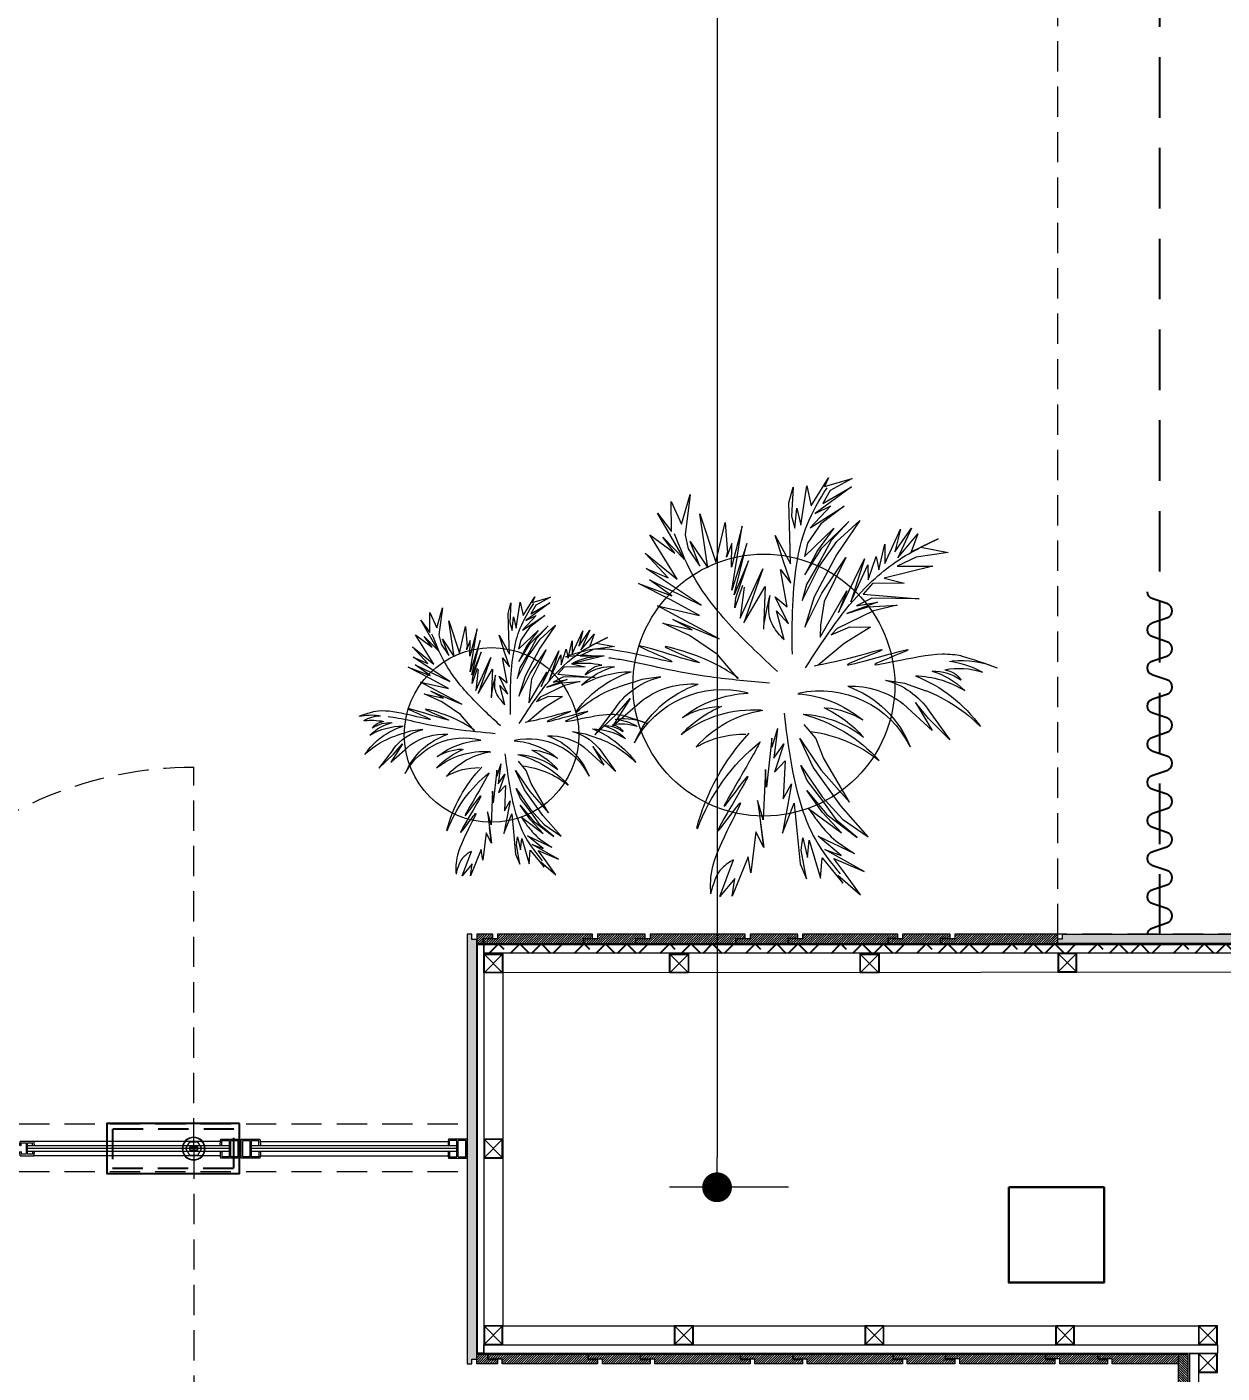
# Model space of a CAD drawing. Header units: centimetres. Extents: x 5488 to 20269, y -31398 to -19684.
# Drawn here: x 13092.1 to 13343, y -24051.3 to -23768.8 of the extents above; entities that cross this region are included whole.
import ezdxf

# ---------------------------------------------------------------- set-up
doc = ezdxf.new("R2010")
doc.units = ezdxf.units.CM
doc.set_wipeout_variables(frame=1)
doc.header["$PDMODE"] = 1
doc.linetypes.add('HIDDEN', pattern=[9.525, 6.35, -3.175])
doc.linetypes.add('HIDDENX2', pattern=[19.05, 12.7, -6.35])
for name, color, linetype in [('0-LNS-VLF-PERDE', 10, 'Continuous'), ('0-LNS-VLF1', 251, 'Continuous'), ('xxx_Auto_Kaplama_Alcipan Tarama', 250, 'Continuous')]:
    doc.layers.add(name, color=color, linetype=linetype)
for name, color, linetype, lineweight in [('CRC_olcu_dıs', 201, 'Continuous', 20), ('xxx_Auto_Dograma_Cam', 153, 'Continuous', 0), ('xxx_Auto_Dograma_Metal', 157, 'Continuous', 0), ('xxx_Auto_Element_Dograma Metal', 211, 'Continuous', 20), ('xxx_Auto_Kaplama_Ahşap', 34, 'Continuous', 0), ('xxx_Auto_Kaplama_Ahşap Tarama', 16, 'Continuous', 5), ('xxx_Auto_Kaplama_Mermer', 43, 'Continuous', 13), ('xxx_Auto_Kaplama_Siva Sap', 253, 'Continuous', 13), ('xxx_Auto_Konstruksiyon_Metal', 141, 'Continuous', 0), ('xxx_Auto_Tasiyici_Betonarme', 1, 'Continuous', 30), ('xxx_Auto_Tefris_Silik', 252, 'Continuous', 13), ('xxx_Auto_Tefris_Tefris', 32, 'Continuous', 15)]:
    doc.layers.add(name, color=color, linetype=linetype, lineweight=lineweight)
doc.layers.add('wipeout', color=7, linetype='Continuous', true_color=0xffffff)
doc.layers.add('xxx_Auto_Kaplama_Mermer Tarama', color=7, linetype='Continuous', lineweight=0, true_color=0xadadad)
doc.layers.add('xxx_Auto_LANDSCAPE', color=7, linetype='Continuous', lineweight=0, true_color=0x496639)
doc.styles.add('AUTOBAN', font='')
doc.styles.get('AUTOBAN').set_extended_font_data('Helvetica Normal Tr')
doc.dimstyles.new('AUTO_DIM_1-50', dxfattribs={"dimtxt": 10, "dimasz": 6.25, "dimexe": 10, "dimexo": 10, "dimgap": 5, "dimtad": 1, "dimdec": 0, "dimzin": 0, "dimdsep": 46, "dimtxsty": 'AUTOBAN', "dimblk": 'DOT', "dimcen": 5, "dimclrd": 256, "dimclre": 256, "dimclrt": 256, "dimadec": 0, "dimazin": 0, "dimtfac": 1, "dimtdec": 0, "dimtix": 1, "dimtofl": 0, "dimtmove": 1, "dimatfit": 3, "dimfxl": 15, "dimfxlon": 1, "dimtolj": 1, "dimtzin": 0, "dimlwd": -1, "dimlwe": -1, "dimarcsym": 0})
pattern_1 = [(45, (7086.1658, -1362.3951), (-0.2499999996, 0.2499999996), [])]

# ---------------------------------------------------------------- blocks, each defined once
blk = doc.blocks.new('dkm_20_20')
at = {"layer": 'xxx_Auto_Tasiyici_Betonarme'}
blk.add_lwpolyline([(-10, 10), (10, 10), (10, -10), (-10, -10)], close=True, dxfattribs=at)
blk = doc.blocks.new('A$Cb3d25d0a')
at = {"layer": 'xxx_Auto_Konstruksiyon_Metal', "lineweight": 20}
h = blk.add_hatch(color=256, dxfattribs=at)
h.dxf.hatch_style = 1
h.paths.add_polyline_path([(2, 2), (2, -2), (-2, -2), (-2, 2)])
h.paths.add_polyline_path([(1.88, 1.88), (-1.88, 1.88), (-1.88, -1.88), (1.88, -1.88)], flags=16)
for points in [[(2, -2), (2, 2), (-2, 2), (-2, -2)], [(1.88, -1.88), (1.88, 1.88), (-1.88, 1.88), (-1.88, -1.88)]]:
    blk.add_lwpolyline(points, close=True, dxfattribs=at)
for points in [[(1.88, -1.88), (-1.88, 1.88)], [(1.88, 1.88), (-1.88, -1.88)]]:
    blk.add_lwpolyline(points, dxfattribs=at)
blk = doc.blocks.new('*U68')
at = {"layer": 'xxx_Auto_Konstruksiyon_Metal', "color": 0}
blk.add_blockref('A$Cb3d25d0a', (0, 0), dxfattribs=at)
blk = doc.blocks.new('*U69')
at = {"layer": 'xxx_Auto_Kaplama_Ahşap', "color": 0, "linetype": 'ByBlock', "lineweight": -2, "transparency": 16777216}
blk.add_blockref('*U68', (0, 0), dxfattribs=at)
blk = doc.blocks.new('*U79')
at = {"layer": 'xxx_Auto_Konstruksiyon_Metal', "color": 0, "xscale": -1, "rotation": 180}
blk.add_blockref('A$Cb3d25d0a', (0, 0), dxfattribs=at)
blk = doc.blocks.new('*U80')
at = {"layer": 'xxx_Auto_Kaplama_Ahşap', "color": 0, "linetype": 'ByBlock', "lineweight": -2, "transparency": 16777216}
blk.add_blockref('*U79', (0, 0), dxfattribs=at)
blk = doc.blocks.new('*U81')
at = {"layer": 'xxx_Auto_Konstruksiyon_Metal', "color": 0, "rotation": 180}
blk.add_blockref('A$Cb3d25d0a', (0, 0), dxfattribs=at)
blk = doc.blocks.new('*U82')
at = {"layer": 'xxx_Auto_Kaplama_Ahşap', "color": 0, "linetype": 'ByBlock', "lineweight": -2, "transparency": 16777216}
blk.add_blockref('*U81', (0, 0), dxfattribs=at)
blk = doc.blocks.new('gizliprofil_e')
at = {"layer": 'xxx_Auto_Element_Dograma Metal'}
for p, q in [((0.05, -2.3), (0.05, 1.1)), ((0.35, -2.3), (0.35, 1.1))]:
    blk.add_line(p, q, dxfattribs=at)
for points in [[(-1.7, -2.6), (2.2, -2.6), (2.2, 1.4), (-1.7, 1.4)], [(-1.5, 0.05), (-1.5, 0.05), (-1.5, 0.05), (-1.5, 1.1)], [(0.05, 1.1), (-1.5, 1.1)], [(0.35, -2.3), (1.9, -2.3), (1.9, 1.1), (0.35, 1.1)], [(-1.5, -1.25), (-1.5, -1.25), (-1.5, -1.25), (-1.5, -2.3)], [(-1.5, -2.3), (0.05, -2.3)]]:
    blk.add_lwpolyline(points, dxfattribs=at)
for centre, radius, start, end in [((3.52, 0.34), 5.32, 168.5228, 183.0808), ((-1.65, 0.24), 0.24, 230.6527, 307.686), ((2.75, -1.6), 4.56, 175.6886, 192.7072), ((-1.65, -1.44), 0.24, 52.3134, 129.3468)]:
    blk.add_arc(centre, radius, start, end, dxfattribs=at)
blk = doc.blocks.new('dograma_metal_orta')
at = {"layer": 'xxx_Auto_Element_Dograma Metal'}
for points in [[(-0.5, 1.5), (2.3, 1.5)], [(-0.3, -1.2), (0.75, -1.2), (0.75, 1.2), (-0.3, 1.2)], [(-0.3, 0.65), (-0.3, 0.65), (-0.3, 0.65), (-0.3, 1.2)], [(2.1, 1.2), (1.05, 1.2), (1.05, -1.2), (2.1, -1.2)], [(2.1, 0.65), (2.1, 0.65), (2.1, 0.65), (2.1, 1.2)], [(2.3, -1.5), (-0.5, -1.5)], [(-0.3, -0.65), (-0.3, -0.65), (-0.3, -0.65), (-0.3, -1.2)], [(2.1, -0.65), (2.1, -0.65), (2.1, -0.65), (2.1, -1.2)]]:
    blk.add_lwpolyline(points, dxfattribs=at)
for centre, radius, start, end in [((4.24, 0.52), 4.84, 168.2942, 178.3809), ((-0.45, 0.84), 0.24, 230.6527, 307.686), ((2.25, 0.84), 0.24, 232.314, 309.3473), ((-2.44, 0.52), 4.84, 1.6191, 11.7058), ((-0.45, -0.84), 0.24, 52.3134, 129.3468), ((4.24, -0.52), 4.84, 181.6185, 191.7052), ((2.25, -0.84), 0.24, 50.6532, 127.6866), ((-2.44, -0.52), 4.84, 348.2945, 358.3815)]:
    blk.add_arc(centre, radius, start, end, dxfattribs=at)
blk = doc.blocks.new('pivot sistemi')
at = {"layer": 'xxx_Auto_Dograma_Metal', "ltscale": 6.7}
for points in [[(6661.8, -33366.1), (6645.3, -33366.1), (6637.1, -33380.4), (6645.3, -33394.6), (6661.8, -33394.6), (6670, -33380.4)], [(6645.6, -33384), (6661.5, -33384), (6661.5, -33376.7), (6645.6, -33376.7)]]:
    blk.add_lwpolyline(points, close=True, dxfattribs=at)
for radius in [24, 23]:
    blk.add_circle((6653.5, -33380.4), radius, dxfattribs=at)
blk = doc.blocks.new('*U83')
at = {"layer": 'xxx_Auto_Konstruksiyon_Metal', "color": 0, "rotation": 180}
blk.add_blockref('A$Cb3d25d0a', (0, 0), dxfattribs=at)
blk = doc.blocks.new('*U84')
at = {"layer": 'xxx_Auto_Kaplama_Ahşap', "color": 0, "linetype": 'ByBlock', "lineweight": -2, "transparency": 16777216}
blk.add_blockref('*U83', (0, 0), dxfattribs=at)
blk = doc.blocks.new('*U85')
at = {"layer": 'xxx_Auto_Konstruksiyon_Metal', "color": 0, "rotation": 180}
blk.add_blockref('A$Cb3d25d0a', (0, 0), dxfattribs=at)
blk = doc.blocks.new('*U86')
at = {"layer": 'xxx_Auto_Kaplama_Ahşap', "color": 0, "linetype": 'ByBlock', "lineweight": -2, "transparency": 16777216}
blk.add_blockref('*U85', (0, 0), dxfattribs=at)
blk = doc.blocks.new('*U87')
at = {"layer": 'xxx_Auto_Konstruksiyon_Metal', "color": 0, "rotation": 180}
blk.add_blockref('A$Cb3d25d0a', (0, 0), dxfattribs=at)
blk = doc.blocks.new('*U88')
at = {"layer": 'xxx_Auto_Kaplama_Ahşap', "color": 0, "linetype": 'ByBlock', "lineweight": -2, "transparency": 16777216}
blk.add_blockref('*U87', (0, 0), dxfattribs=at)
blk = doc.blocks.new('*U89')
at = {"layer": 'xxx_Auto_Konstruksiyon_Metal', "color": 0, "rotation": 180}
blk.add_blockref('A$Cb3d25d0a', (0, 0), dxfattribs=at)
blk = doc.blocks.new('*U90')
at = {"layer": 'xxx_Auto_Kaplama_Ahşap', "color": 0, "linetype": 'ByBlock', "lineweight": -2, "transparency": 16777216}
blk.add_blockref('*U89', (0, 0), dxfattribs=at)
blk = doc.blocks.new('*U91')
at = {"layer": 'xxx_Auto_Konstruksiyon_Metal', "color": 0, "rotation": 180}
blk.add_blockref('A$Cb3d25d0a', (0, 0), dxfattribs=at)
blk = doc.blocks.new('*U92')
at = {"layer": 'xxx_Auto_Kaplama_Ahşap', "color": 0, "linetype": 'ByBlock', "lineweight": -2, "transparency": 16777216}
blk.add_blockref('*U91', (0, 0), dxfattribs=at)
blk = doc.blocks.new('*U54')
at = {"layer": '0-LNS-VLF-PERDE', "ltscale": 4}
blk.add_lwpolyline([(-167.48, 3.42, 0.322823), (-165.98, 4.5), (-164.98, 7.5, -0.720759), (-161.98, 7.5), (-160.98, 4.5, 0.720759), (-157.98, 4.5), (-156.98, 7.5, -0.322823), (-155.48, 8.58, -0.322823), (-153.98, 7.5), (-152.98, 4.5, 0.720759), (-149.98, 4.5), (-148.98, 7.5, -0.720759), (-145.98, 7.5), (-144.98, 4.5, 0.720759), (-141.98, 4.5), (-140.98, 7.5, -0.322823), (-139.48, 8.58, -0.322823), (-137.98, 7.5), (-136.98, 4.5, 0.720759), (-133.98, 4.5), (-132.98, 7.5, -0.720759), (-129.98, 7.5), (-128.98, 4.5, 0.720759), (-125.98, 4.5), (-124.98, 7.5, -0.322823), (-123.48, 8.58, -0.322823), (-121.98, 7.5), (-120.98, 4.5, 0.720759), (-117.98, 4.5), (-116.98, 7.5, -0.720759), (-113.98, 7.5), (-112.98, 4.5, 0.322823), (-111.48, 3.42, 0.322823), (-109.98, 4.5), (-108.98, 7.5, -0.720759), (-105.98, 7.5), (-104.98, 4.5, 0.720759), (-101.98, 4.5), (-100.98, 7.5, -0.322823), (-99.48, 8.58, -0.322823), (-97.98, 7.5), (-96.98, 4.5, 0.322823), (-95.48, 3.42, 0.322823)], format="xyb", dxfattribs=at)
at = {"layer": '0-LNS-VLF-PERDE', "linetype": 'HIDDENX2'}
blk.add_lwpolyline([(-167.48, 6), (654.28, 6)], dxfattribs=at)
blk = doc.blocks.new('palm_plan')
at = {"color": 0}
for p, q in [((-35.71, 74.41), (-52.98, 98.96)), ((-52.98, 98.96), (-46.84, 87.45)), ((-46.84, 87.45), (-62.2, 94.74)), ((-62.2, 94.74), (-52.98, 84)), ((-23.8, 73.26), (-39.93, 97.81)), ((-39.93, 97.81), (-36.47, 80.55)), ((-22.27, 78.25), (-29.56, 95.89)), ((-29.56, 95.89), (-23.8, 73.26)), ((-21.88, 91.67), (-22.27, 78.25)), ((-16.13, 54.85), (-21.88, 91.67)), ((-12.29, 92.06), (-13.82, 72.11)), ((-11.52, 71.73), (-12.29, 92.06)), ((-52.98, 84), (-70.26, 86.69)), ((-70.26, 86.69), (-48.38, 79.78)), ((-36.47, 80.55), (-41.85, 90.52)), ((-41.85, 90.52), (-35.71, 74.41)), ((-13.82, 72.11), (-16.89, 87.45)), ((-16.89, 87.45), (-16.13, 54.85)), ((-36.86, 60.22), (-62.58, 77.1)), ((-62.58, 77.1), (-41.47, 57.53)), ((-48.38, 79.78), (-41.85, 74.79)), ((-5.38, 77.1), (-8.83, 60.6)), ((-3.07, 37.59), (-5.38, 77.1)), ((36.16, 67.82), (44.9, 77.21)), ((-35.71, 64.82), (-46.07, 75.56)), ((-46.07, 75.56), (-36.86, 60.22)), ((-41.85, 74.79), (-35.71, 64.82)), ((-10.37, 53.31), (-11.52, 71.73)), ((2.3, 70.19), (-1.15, 53.7)), ((2.3, 53.7), (2.3, 70.19)), ((-41.47, 57.53), (-64.12, 62.14)), ((-64.12, 62.14), (-49.14, 53.7)), ((-1.92, 65.97), (-3.07, 37.59)), ((-1.15, 53.7), (-1.92, 65.97)), ((30.3, 58.6), (36.16, 67.82)), ((-42.77, 48.25), (-54.95, 53.58)), ((-54.95, 53.58), (-46.58, 53.2)), ((-46.58, 53.2), (-50, 53.96)), ((-8.83, 60.6), (-10.37, 53.31)), ((5.38, 34.9), (2.3, 53.7)), ((-30.97, 42.55), (-66.37, 52.44)), ((-66.37, 52.44), (-42.77, 48.25)), ((-29.07, 40.27), (-58.37, 45.97)), ((-58.37, 45.97), (-30.97, 42.55)), ((-27.93, 38.75), (-50, 41.03)), ((-50, 41.03), (-29.07, 40.27)), ((-35.92, 38.37), (-22.6, 36.85)), ((-22.6, 36.85), (-27.93, 38.75)), ((-89.18, 34.03), (-98.39, 35.56)), ((-98.39, 35.56), (-83.04, 29.43)), ((-72.29, 25.59), (-89.18, 34.03)), ((-48.49, 14.09), (-69.22, 33.26)), ((-69.22, 33.26), (-58.47, 18.69)), ((-18.55, 31.73), (-49.26, 31.73)), ((-49.26, 31.73), (-17.01, 28.66)), ((-35.44, 37.1), (-18.55, 31.73)), ((13.05, 18.41), (5.38, 34.9)), ((-80.73, 22.52), (-102.23, 28.66)), ((-102.23, 28.66), (-93.02, 21.76)), ((-77.66, 24.82), (-88.41, 28.66)), ((-88.41, 28.66), (-80.73, 22.52)), ((-83.04, 29.43), (-77.66, 24.82)), ((-58.47, 18.69), (-72.29, 25.59)), ((-17.01, 28.66), (-40.81, 26.36)), ((-40.81, 26.36), (-18.36, 17.24)), ((-106.07, 19.45), (-116.82, 7.18)), ((-116.82, 7.18), (-105.3, 15.62)), ((-112.21, 5.65), (-89.95, 17.92)), ((-96.86, 16.39), (-112.21, 5.65)), ((-93.02, 21.76), (-111.44, 19.45)), ((-111.44, 19.45), (-106.07, 19.45)), ((-105.3, 15.62), (-96.86, 16.39)), ((-81.5, 17.15), (-100.69, 4.88)), ((-89.95, 17.92), (-97.62, 11.78)), ((-97.62, 11.78), (-81.5, 17.15)), ((-35.44, 10.25), (-53.09, 22.52)), ((-53.09, 22.52), (-48.49, 14.09)), ((-26.99, 5.65), (-37.74, 18.69)), ((-37.74, 18.69), (-35.44, 10.25)), ((-100.69, 4.88), (-86.11, 12.55)), ((-65.38, 13.32), (-86.88, 4.88)), ((-86.88, 4.88), (-71.52, 7.95)), ((-86.11, 12.55), (-73.06, 14.85)), ((-56.17, 8.72), (-73.82, 6.42)), ((-73.06, 14.85), (-65.38, 13.32)), ((-71.52, 7.95), (-56.17, 8.72)), ((-17.78, 4.11), (-30.83, 14.85)), ((-30.83, 14.85), (-26.99, 5.65)), ((-80.73, 0.28), (-96.86, -6.62)), ((-73.82, 6.42), (-93.78, -1.25)), ((-93.78, -1.25), (-79.97, 3.35)), ((-63.84, 3.35), (-80.73, 0.28)), ((-79.97, 3.35), (-66.91, 4.11)), ((-66.91, 4.11), (-51.56, 5.65)), ((-42.35, 4.11), (-63.84, 3.35)), ((-51.56, 5.65), (-42.35, 4.11)), ((-96.86, -6.62), (-73.82, -2.79)), ((-50.79, -4.32), (-74.59, -8.16)), ((-74.59, -8.16), (-46.95, -7.39)), ((-73.82, -2.79), (-46.95, -1.25)), ((-29.29, -3.56), (-50.79, -4.32)), ((-46.95, -1.25), (-29.29, -3.56)), ((-46.95, -7.39), (-33.9, -11.23)), ((-27.71, -13.75), (-57.7, -16.59)), ((-33.9, -11.23), (-27.71, -13.75)), ((29.25, -13.53), (45.37, -18.59)), ((29.25, -13.53), (40.16, -14.9)), ((40.16, -14.9), (35.5, -12.77)), ((35.5, -12.77), (62.01, -21.59)), ((-44.65, -17.36), (-78.43, -18.13)), ((-78.43, -18.13), (-53.09, -21.2)), ((-53.09, -21.2), (-76.13, -21.2)), ((-76.13, -21.2), (-68.45, -25.03)), ((-59.24, -35), (-46.18, -21.96)), ((-57.7, -16.59), (-44.65, -17.36)), ((-46.18, -21.96), (-54.63, -31.17)), ((-53.86, -35), (-36.2, -20.43)), ((-31.6, -18.9), (-40.04, -26.57)), ((-36.2, -20.43), (-31.6, -18.9)), ((-30.11, -27.61), (-12.86, -19.5)), ((45.37, -18.59), (35.57, -20.41)), ((35.57, -20.41), (52.36, -22.28)), ((52.36, -22.28), (44.04, -24.96)), ((62.01, -21.59), (53.08, -16.94)), ((53.08, -16.94), (79.49, -27.71)), ((79.49, -27.71), (70.84, -20.24)), ((70.84, -20.24), (93.51, -34.47)), ((129.23, -23.51), (107.01, -21.95)), ((-80.73, -29.63), (-102.23, -29.63)), ((-102.23, -29.63), (-89.18, -31.93)), ((-76.13, -28.1), (-90.71, -25.03)), ((-90.71, -25.03), (-80.73, -29.63)), ((-68.45, -25.03), (-82.27, -23.5)), ((-82.27, -23.5), (-76.13, -28.1)), ((-75.36, -44.21), (-67.68, -28.1)), ((-60, -25.8), (-70.75, -55.71)), ((-67.68, -28.1), (-60, -25.8)), ((-60, -31.17), (-52.33, -25.03)), ((-52.33, -25.03), (-59.24, -35)), ((-40.04, -26.57), (-44.65, -37.3)), ((-44.65, -37.3), (-30.11, -27.61)), ((25.22, -35.42), (20.93, -26.32)), ((40.7, -40.9), (29.12, -27.37)), ((29.12, -27.37), (40.23, -45.79)), ((44.04, -24.96), (63.97, -33.04)), ((93.51, -34.47), (82.18, -27.35)), ((93.51, -34.47), (87.39, -26.64)), ((87.39, -26.64), (109.62, -33.92)), ((109.62, -33.92), (102.15, -28.72)), ((102.15, -28.72), (126.11, -29.76)), ((116.39, -26.98), (129.23, -23.51)), ((126.11, -29.76), (116.39, -26.98)), ((-89.18, -31.93), (-105.3, -35)), ((-105.3, -35), (-86.88, -35)), ((-86.88, -35), (-103.77, -39.6)), ((-91.48, -44.21), (-82.27, -36.54)), ((-90.71, -54.94), (-73.06, -32.7)), ((-82.27, -36.54), (-90.71, -54.94)), ((-73.06, -32.7), (-75.36, -44.21)), ((-70.75, -55.71), (-60, -31.17)), ((-54.63, -31.17), (-62.31, -45.74)), ((-62.31, -45.74), (-53.86, -35)), ((33.49, -43.95), (25.22, -35.42)), ((49, -40.98), (42.68, -34.1)), ((42.68, -34.1), (53.79, -52.52)), ((63.97, -33.04), (54.38, -33.8)), ((54.38, -33.8), (81.77, -40.67)), ((-93.02, -40.37), (-106.07, -51.11)), ((-106.07, -51.11), (-97.62, -44.21)), ((-103.77, -39.6), (-93.02, -40.37)), ((-97.62, -44.21), (-101.46, -59.55)), ((-101.46, -59.55), (-91.48, -44.21)), ((50.03, -67.81), (33.49, -43.95)), ((54.11, -64.23), (40.7, -40.9)), ((56.11, -54.67), (49, -40.98)), ((61.84, -56.44), (54.09, -43.16)), ((54.09, -43.16), (61.81, -59.2)), ((81.77, -40.67), (63.69, -39.64)), ((63.69, -39.64), (77.03, -47.43)), ((40.23, -45.79), (50.03, -67.81)), ((53.79, -52.52), (60.45, -68.34)), ((62.98, -48.36), (67.67, -70.97)), ((77.03, -47.43), (93.33, -56.96)), ((86.12, -54.34), (79.33, -52.35)), ((79.33, -52.35), (88.41, -59.26)), ((-21.11, -57.48), (-24, -68.02)), ((62.6, -66.02), (56.11, -54.67)), ((61.81, -59.2), (66.31, -80.11)), ((67.67, -70.97), (61.84, -56.44)), ((79.32, -76.19), (75, -59.76)), ((75, -59.76), (75.22, -82.54)), ((88.41, -59.26), (79.08, -56.18)), ((79.08, -56.18), (95.97, -70.83)), ((99.65, -63.84), (86.12, -54.34)), ((93.33, -56.96), (99.65, -63.84)), ((-24, -68.02), (-25.08, -80.8)), ((63.49, -85.62), (54.11, -64.23)), ((60.45, -68.34), (63.49, -85.62)), ((66.31, -80.11), (62.6, -66.02)), ((80.26, -66.41), (79.32, -76.19)), ((82.16, -91.76), (80.26, -66.41)), ((95.97, -70.83), (85.15, -66.89)), ((85.15, -66.89), (93.3, -83.57)), ((82.76, -73.04), (82.16, -91.76)), ((86.73, -80.53), (82.76, -73.04)), ((95.03, -95.31), (86.73, -80.53)), ((93.3, -83.57), (90.36, -79.07)), ((90.36, -79.07), (95.03, -95.31))]:
    blk.add_line(p, q, dxfattribs=at)
for points in [[(56.14, 74.49), (75.63, 78.86), (59.72, 72.5), (48.59, 69.33), (66.88, 71.71), (46.6, 62.55)], [(-15.51, -87.3), (-5.65, -104.67), (-11.63, -88.62), (-16.76, -78.24), (-6.23, -93.38), (-13.08, -72.21)]]:
    blk.add_lwpolyline(points, dxfattribs=at)
for centre, radius, start, end in [((99.17, 53.3), 81.81, 133.81944, 142.41499), ((64.92, 79.92), 34.25, 126.95285, 151.86942), ((82.98, 82.64), 50.1, 143.6631, 162.87038), ((90.53, 79.14), 53.98, 149.04253, 166.44838), ((85.76, 51.52), 56.24, 125.181, 155.21391), ((80.37, 33.28), 61.93, 99.57062, 137.52091), ((69.12, 57.69), 42.79, 111.98001, 140.92778), ((59.95, 75.91), 25.52, 120.68228, 159.65167), ((49.47, 85.09), 13.11, 100.6314, 149.19483), ((92.71, 33.32), 65.05, 110.59419, 137.49724), ((64.52, 31.9), 43.41, 101.12715, 142.03804), ((69.91, 20.84), 47.78, 119.2037, 159.35603), ((73.53, 0.03), 56.68, 93.0923, 169.43104), ((68.76, -2.86), 59.51, 88.35274, 137.05741), ((75.71, -19.74), 64.86, 117.24824, 152.69594), ((85.89, -24.6), 66.7, 117.57029, 159.02957), ((77.24, -30.93), 69.13, 108.74819, 132.00795), ((71.95, 0.37), 45.64, 124.63013, 152.18172), ((75.42, -36.07), 62.46, 106.29112, 146.55726), ((89.12, -20.29), 54.1, 125.24331, 156.33285), ((77.98, -118.6), 124.94, 80.11436, 108.49853), ((90.77, -108.29), 112.52, 85.42798, 116.71611), ((51.32, -50.14), 56.68, 142.79498, 219.13373), ((67.42, -38.46), 64.86, 159.53008, 194.97778), ((72.58, -45.48), 60.92, 158.59015, 193.41286), ((103.98, -38.38), 89.4, 170.25724, 202.88355), ((50, -49.19), 45.64, 160.04431, 187.5959), ((76.73, -32.07), 69.13, 180.21807, 203.47783), ((97.56, -54.6), 78.17, 162.32522, 193.71765), ((33.47, -61.44), 47.78, 152.87, 193.02233), ((50.25, -44.67), 59.51, 175.16861, 223.87329), ((21.66, -64.88), 43.41, 170.18799, 211.09887), ((21.4, -93.79), 56.24, 157.01211, 187.04502), ((54.53, -75.84), 85, 177.29514, 209.19575), ((-14, -91.07), 25.52, 152.57436, 191.54374), ((5.65, -85.62), 42.79, 171.29824, 200.24601), ((62.27, -86.14), 87.67, 176.46895, 200.82085), ((-1.59, -113.58), 52.23, 149.5519, 178.13356), ((200.52, -129.14), 254.9, 171.27038, 176.11868), ((2.24, -101.23), 50.49, 162.36513, 184.77305), ((-5.72, -110.21), 42.63, 144.61489, 173.56583), ((-27.84, -89.48), 13.11, 163.0312, 211.59462)]:
    blk.add_arc(centre, radius, start, end, dxfattribs=at)
for points in [[(12.54, 18.56), (11.25, 47.52), (13.83, 63.6), (13.83, 42.37), (19.63, 77.12), (19.63, 57.81), (29.29, 93.85), (34.44, 103.5)], [(0, 0), (-12.02, 33.89), (-30.06, 66.92), (-46.37, 85.36)], [(7.87, 1.31), (18.64, 33.22), (25.57, 59.75), (30.57, 81.66), (32.88, 89.74)], [(-12.4, -3.56), (-63.08, 16.39), (-82.27, 19.45), (-106.07, 17.92)], [(-17.78, 4.11), (-22.26, 12.87), (-31.96, 20.07), (-37.05, 21.73), (-25.27, 19.36), (-18.36, 17.24)], [(40.19, -7.78), (65.46, -5.69), (81.71, -4.5), (61.04, -9.39), (96.2, -7.03), (77.41, -11.47), (114.7, -12.58), (129.93, -18.14)], [(-8.57, -13.53), (-60.77, -24.26), (-91.48, -39.6), (-102.23, -48.04)], [(19.89, -13.23), (64.29, -44.75), (77.35, -59.14), (89.08, -79.91)], [(-11.67, -17.51), (-25.7, -35.93), (-35.89, -48.65), (-20.16, -34.38), (-42, -62.03), (-27.7, -49.05), (-47.89, -80.43), (-51.58, -90.73)], [(107.01, -21.95), (113.96, -17.96), (129.93, -18.14)], [(62.98, -48.36), (67.38, -55.92), (72.6, -68.22), (75.22, -82.54)]]:
    blk.add_spline(points, degree=3, dxfattribs=at)
blk = doc.blocks.new('A$C21533CF2')
blk.add_wipeout([(74.13, 39.49), (75.2, 40.42), (76.21, 41.4), (77.18, 42.44), (78.09, 43.52), (78.94, 44.65), (79.73, 45.82), (80.45, 47.03), (81.12, 48.28), (81.71, 49.57), (82.24, 50.88), (82.7, 52.21), (83.09, 53.57), (83.41, 54.95), (83.65, 56.34), (83.82, 57.75), (83.92, 59.16), (83.94, 60.57), (83.89, 61.99), (83.77, 63.39), (83.57, 64.79), (83.3, 66.18), (82.96, 67.55), (82.54, 68.91), (82.06, 70.23), (81.5, 71.54), (80.88, 72.81), (80.2, 74.04), (79.45, 75.24), (78.63, 76.4), (77.76, 77.51), (76.83, 78.58), (75.85, 79.6), (74.82, 80.56), (73.73, 81.47), (72.6, 82.32), (71.43, 83.11), (70.22, 83.83), (68.97, 84.5), (67.69, 85.09), (66.37, 85.62), (65.04, 86.08), (63.68, 86.47), (62.3, 86.79), (60.91, 87.03), (59.5, 87.2), (58.09, 87.3), (56.68, 87.32), (55.27, 87.27), (53.86, 87.15), (52.46, 86.95), (51.07, 86.68), (49.7, 86.34), (48.35, 85.92), (47.02, 85.44), (45.72, 84.89), (44.45, 84.26), (43.21, 83.58), (42.01, 82.83), (40.85, 82.02), (39.74, 81.14), (38.67, 80.22), (37.66, 79.23), (36.69, 78.2), (35.78, 77.11), (34.93, 75.98), (34.14, 74.81), (33.42, 73.6), (32.75, 72.35), (32.16, 71.07), (31.63, 69.76), (31.17, 68.42), (30.78, 67.06), (30.46, 65.68), (30.22, 64.29), (30.05, 62.89), (29.95, 61.47), (29.93, 60.06), (29.98, 58.65), (30.1, 57.24), (30.3, 55.84), (30.57, 54.45), (30.91, 53.08), (31.33, 51.73), (31.81, 50.4), (32.37, 49.1), (32.99, 47.83), (33.67, 46.59), (34.42, 45.39), (35.24, 44.23), (36.11, 43.12), (37.04, 42.05), (38.02, 41.04), (39.05, 40.07), (40.14, 39.17), (41.27, 38.32), (42.44, 37.53), (43.65, 36.8), (44.9, 36.14), (46.18, 35.54), (47.5, 35.01), (48.83, 34.55), (50.19, 34.16), (51.57, 33.85), (52.96, 33.6), (54.37, 33.43), (55.78, 33.33), (57.19, 33.31), (58.6, 33.36), (60.01, 33.48), (61.41, 33.68), (62.8, 33.95), (64.17, 34.3), (65.52, 34.71), (66.85, 35.19), (68.15, 35.75), (69.42, 36.37), (70.66, 37.06), (71.86, 37.81), (73.02, 38.62)]).dxf.layer = 'wipeout'
at = {"layer": 'xxx_Auto_Tefris_Tefris'}
blk.add_circle((56.93, 60.32), 27, dxfattribs=at)
at = {"layer": 'xxx_Auto_LANDSCAPE', "xscale": -0.364783083416274, "yscale": 0.364783083416274, "zscale": 0.3647830834162722, "rotation": 328.9633282841189}
blk.add_blockref('palm_plan', (59.41, 57.23), dxfattribs=at)
blk = doc.blocks.new('_DOT')
at = {"color": 0, "linetype": 'ByBlock', "lineweight": 0}
blk.add_line((-0.5, 0), (-1, 0), dxfattribs=at)
at = {"linetype": 'ByBlock', "lineweight": 0, "const_width": 0.5}
blk.add_lwpolyline([(-0.25, 0, 1), (0.25, 0, 1)], format="xyb", close=True, dxfattribs=at)
blk = doc.blocks.new('*D200')
at = {"layer": 'Defpoints', "color": 0, "transparency": 16777216}
for p in [(13301.76, -23081.67), (13236.96, -24012.29), (13298.18, -24012.29)]:
    blk.add_point(p, dxfattribs=at)
at = {"layer": 'xxx_Auto_Konstruksiyon_Metal', "transparency": 16777216}
for p, q in [((13251.96, -23081.67), (13226.96, -23081.67)), ((13236.96, -23087.92), (13236.96, -24006.04)), ((13251.96, -24012.29), (13226.96, -24012.29))]:
    blk.add_line(p, q, dxfattribs=at)
at = {"layer": 'xxx_Auto_Konstruksiyon_Metal', "transparency": 16777216, "xscale": 6.25, "yscale": 6.25, "zscale": 6.25}
for p, rotation in [((13236.96, -23081.67), 90), ((13236.96, -24012.29), 270)]:
    blk.add_blockref('_DOT', p, dxfattribs=dict(at, rotation=rotation))
at = {"layer": 'xxx_Auto_Konstruksiyon_Metal', "transparency": 16777216, "insert": (13226.96, -23546.98), "char_height": 10, "attachment_point": 5, "rotation": 90, "style": 'AUTOBAN'}
blk.add_mtext('\\A1;931', dxfattribs=at)

msp = doc.modelspace()

# ---------------------------------------------------------------- hatches: boundary and pattern name
at = {"layer": 'xxx_Auto_Kaplama_Ahşap Tarama', "true_color": 0xcba65d}
h = msp.add_hatch(dxfattribs=at)
h.set_pattern_fill('JIS_WOOD', color=43, scale=0.5)
h.set_pattern_definition([(45, (7085.1658, -1274.23445), (-0.2499999996, 0.2499999996), [])])
h.paths.add_polyline_path([(13186.5, -23961.17), (13187.86, -23961.17), (13187.86, -23960.07), (13189.86, -23960.07), (13189.86, -23959.17), (13186.5, -23959.17)])
h = msp.add_hatch(dxfattribs=at)
h.set_pattern_fill('JIS_WOOD', color=43, scale=0.5)
h.set_pattern_definition([(45, (-14889.8065, 0), (-0.2499999996, 0.2499999996), [])])
h.paths.add_polyline_path([(13286.88, -23960.16), (13283.88, -23960.16), (13283.88, -23961.16), (13284.2, -23961.16), (13308.49, -23961.16), (13308.49, -23959.16), (13286.88, -23959.16)])
h.paths.add_polyline_path([(13275.88, -23960.16), (13272.88, -23960.16), (13272.88, -23961.16), (13273.2, -23961.16), (13283.88, -23961.16), (13283.88, -23960.06), (13285.88, -23960.06), (13285.88, -23959.16), (13275.88, -23959.16)])
h.paths.add_polyline_path([(13254.88, -23960.16), (13251.88, -23960.16), (13251.88, -23961.16), (13252.2, -23961.16), (13272.88, -23961.16), (13272.88, -23960.06), (13274.88, -23960.06), (13274.88, -23959.16), (13254.88, -23959.16)])
h.paths.add_polyline_path([(13243.89, -23960.16), (13240.89, -23960.16), (13240.89, -23961.16), (13241.21, -23961.16), (13251.88, -23961.16), (13251.88, -23960.06), (13253.88, -23960.06), (13253.88, -23959.16), (13243.89, -23959.16)])
h.paths.add_polyline_path([(13222.89, -23960.17), (13219.89, -23960.17), (13219.89, -23961.17), (13220.21, -23961.17), (13240.89, -23961.17), (13240.89, -23960.07), (13242.89, -23960.07), (13242.89, -23959.16), (13222.89, -23959.16)])
h.paths.add_polyline_path([(13190.86, -23960.17), (13187.86, -23960.17), (13187.86, -23961.17), (13199.62, -23961.17), (13208.89, -23961.17), (13208.89, -23960.07), (13210.84, -23960.07), (13210.84, -23959.17), (13190.86, -23959.17)])
h.paths.add_polyline_path([(13211.89, -23960.17), (13208.89, -23960.17), (13208.89, -23961.17), (13209.21, -23961.17), (13219.89, -23961.17), (13219.89, -23960.07), (13221.89, -23960.07), (13221.89, -23959.16), (13211.89, -23959.16)])
h = msp.add_hatch(dxfattribs=at)
h.set_pattern_fill('JIS_WOOD', color=43, scale=0.5)
h.set_pattern_definition(pattern_1)
h.paths.add_polyline_path([(13186.5, -24047.33), (13188.86, -24047.33), (13188.86, -24048.43), (13190.86, -24048.43), (13190.86, -24049.33), (13186.5, -24049.33)])
h = msp.add_hatch(dxfattribs=at)
h.set_pattern_fill('JIS_WOOD', color=43, scale=0.5)
h.set_pattern_definition(pattern_1)
h.paths.add_polyline_path([(13191.86, -24048.33), (13188.86, -24048.33), (13188.86, -24047.33), (13199.62, -24047.33), (13209.9, -24047.33), (13209.9, -24048.43), (13211.86, -24048.43), (13211.86, -24049.33), (13191.86, -24049.33)])
h = msp.add_hatch(dxfattribs=at)
h.set_pattern_fill('JIS_WOOD', color=43, scale=0.5, angle=180)
h.set_pattern_definition([(225, (19240.47343, -46730.4657), (0.2499999996, -0.2499999996), [])])
h.paths.add_polyline_path([(13212.9, -24048.33), (13209.9, -24048.33), (13209.9, -24047.33), (13210.22, -24047.33), (13220.9, -24047.33), (13220.9, -24048.43), (13222.9, -24048.43), (13222.9, -24049.33), (13212.9, -24049.33)])
h = msp.add_hatch(dxfattribs=at)
h.set_pattern_fill('JIS_WOOD', color=43, scale=0.5, angle=180)
h.set_pattern_definition([(225, (19251.471, -46730.4686), (0.2499999996, -0.2499999996), [])])
h.paths.add_polyline_path([(13223.9, -24048.33), (13220.9, -24048.33), (13220.9, -24047.33), (13221.22, -24047.33), (13241.9, -24047.33), (13241.9, -24048.43), (13243.9, -24048.43), (13243.9, -24049.33), (13223.9, -24049.33)])
h = msp.add_hatch(dxfattribs=at)
h.set_pattern_fill('JIS_WOOD', color=43, scale=0.5, angle=180)
h.set_pattern_definition([(225, (19272.47058, -46730.46977), (0.2499999996, -0.2499999996), [])])
h.paths.add_polyline_path([(13244.9, -24048.34), (13241.9, -24048.34), (13241.9, -24047.33), (13242.22, -24047.33), (13252.89, -24047.33), (13252.9, -24048.44), (13254.89, -24048.44), (13254.89, -24049.34), (13244.9, -24049.34)])
h = msp.add_hatch(dxfattribs=at)
h.set_pattern_fill('JIS_WOOD', color=43, scale=0.5, angle=180)
h.set_pattern_definition([(225, (19283.46813, -46730.4727), (0.2499999996, -0.2499999996), [])])
h.paths.add_polyline_path([(13255.89, -24048.34), (13252.89, -24048.34), (13252.89, -24047.33), (13253.21, -24047.33), (13273.89, -24047.33), (13273.9, -24048.44), (13275.89, -24048.44), (13275.89, -24049.34), (13255.89, -24049.34)])
h = msp.add_hatch(dxfattribs=at)
h.set_pattern_fill('JIS_WOOD', color=43, scale=0.5, angle=180)
h.set_pattern_definition([(225, (19304.46772, -46730.47386), (0.2499999996, -0.2499999996), [])])
h.paths.add_polyline_path([(13276.89, -24048.34), (13273.89, -24048.34), (13273.89, -24047.34), (13274.21, -24047.34), (13284.89, -24047.34), (13284.89, -24048.44), (13286.89, -24048.44), (13286.89, -24049.34), (13276.89, -24049.34)])
h = msp.add_hatch(dxfattribs=at)
h.set_pattern_fill('JIS_WOOD', color=43, scale=0.5, angle=180)
h.set_pattern_definition([(225, (19315.46526, -46730.4509), (0.2499999996, -0.2499999996), [])])
h.paths.add_polyline_path([(13287.89, -24048.31), (13284.89, -24048.31), (13284.89, -24047.31), (13285.21, -24047.31), (13305.89, -24047.31), (13305.89, -24048.41), (13307.89, -24048.41), (13307.89, -24049.32), (13287.89, -24049.32)])
h = msp.add_hatch(dxfattribs=at)
h.set_pattern_fill('JIS_WOOD', color=43, scale=0.5, angle=180)
h.set_pattern_definition([(225, (19336.46485, -46730.45206), (0.2499999996, -0.2499999996), [])])
h.paths.add_polyline_path([(13308.89, -24048.32), (13305.89, -24048.32), (13305.89, -24047.32), (13306.21, -24047.32), (13316.89, -24047.32), (13316.89, -24048.42), (13318.89, -24048.42), (13318.89, -24049.32), (13308.89, -24049.32)])
h = msp.add_hatch(dxfattribs=at)
h.set_pattern_fill('JIS_WOOD', color=43, scale=0.5, angle=180)
h.set_pattern_definition([(225, (19347.4624, -46730.47737), (0.2499999996, -0.2499999996), [])])
h.paths.add_polyline_path([(13319.89, -24048.32), (13316.89, -24048.32), (13316.89, -24047.32), (13317.21, -24047.32), (13333.79, -24047.32), (13333.79, -24049.32), (13319.89, -24049.32)])
h = msp.add_hatch(dxfattribs=at)
h.set_pattern_fill('JIS_WOOD', color=43, scale=0.5, angle=90)
h.set_pattern_definition([(135, (-9347.34048, -30074.89058), (-0.2499999996, -0.2499999996), [])])
h.paths.add_polyline_path([(13335.79, -24047.32), (13335.79, -24055.31), (13334.69, -24055.32), (13334.69, -24057.31), (13333.79, -24057.31), (13333.79, -24047.32)])
at = {"layer": 'xxx_Auto_Kaplama_Alcipan Tarama'}
h = msp.add_hatch(dxfattribs=at)
h.set_pattern_fill('ANSI38', color=256, angle=180)
h.set_pattern_definition([(225, (-2980.1194, -29858.9856), (2.24506403, -2.24506403), []), (315, (-2980.1194, -29858.9856), (6.7351921, -2.24506403), [7.9375, -4.7625])])
h.paths.add_polyline_path([(13307.47, -23961.36), (13186.98, -23961.36), (13186.98, -23963.17), (13389.47, -23963.17), (13389.47, -23963.16), (13393.47, -23963.16), (13393.47, -23961.36)])
at = {"layer": 'xxx_Auto_Kaplama_Mermer Tarama'}
h = msp.add_hatch(dxfattribs=at)
h.set_pattern_fill('AR-CONC', color=241, scale=0.01)
h.set_pattern_definition([(50, (6864.1045, -1353.1442), (1.82184669, -0.15939086), [0.1905, -2.0955]), (355, (6864.1045, -1353.1442), (-0.35243421, 1.91056845), [0.1524, -1.67640584]), (100.451445, (6864.2564, -1353.1575), (1.46941247, 1.75117752), [0.16190009, -1.78090245]), (46.1842, (6864.1045, -1352.6362), (2.7107904, -0.42042328), [0.28575, -3.14325]), (96.635558, (6864.3304, -1352.6712), (2.37404134, 2.47426125), [0.24285023, -2.67135608]), (351.184151, (6864.1045, -1352.6362), (2.37404134, 2.47426125), [0.22859967, -2.51459732]), (21, (6864.3585, -1352.7632), (1.51614391, -1.02265198), [0.1905, -2.0955]), (326, (6864.3585, -1352.7632), (0.61802028, 1.84187966), [0.1524, -1.6764]), (71.451445, (6864.4849, -1352.8484), (2.13416419, 0.81922769), [0.16190009, -1.78089938]), (37.5, (6864.10455, -1353.1442), (0.030886033, 0.845550389), [0, -1.65608, 0, -1.7018, 0, -1.68275]), (7.5, (6864.10455, -1353.1442), (0.668196625, 1.001805748), [0, -0.97028, 0, -1.61798, 0, -0.64135]), (327.5, (6863.5381, -1353.1442), (1.355905952, -0.05728744), [0, -0.635, 0, -1.9812, 0, -2.6289]), (317.5, (6863.2841, -1353.1442), (1.481291814, 0.25426491), [0, -0.8255, 0, -1.31572, 0, -1.8669])])
h.paths.add_polyline_path([(13186.5, -23960.33), (13185.5, -23960.33), (13185.5, -23959.17), (13184.5, -23959.17), (13184.5, -24002.17), (13184.5, -24006.17), (13184.5, -24049.33), (13185.5, -24049.33), (13185.5, -24048.33), (13186.5, -24048.33), (13186.5, -24047.33)])
h = msp.add_hatch(dxfattribs=at)
h.set_pattern_fill('AR-CONC', color=241, scale=0.01, angle=90)
h.set_pattern_definition([(140, (-2979.1085, -29898.9872), (0.15939086, 1.82184669), [0.1905, -2.0955]), (85, (-2979.1085, -29898.9872), (-1.91056845, -0.35243421), [0.1524, -1.67640584]), (190.451445, (-2979.0952, -29898.8353), (-1.75117752, 1.46941247), [0.16190009, -1.78090245]), (136.1842, (-2979.6165, -29898.9872), (0.42042328, 2.7107904), [0.28575, -3.14325]), (186.635558, (-2979.5814, -29898.7613), (-2.47426125, 2.37404134), [0.24285023, -2.6713561]), (81.184151, (-2979.6165, -29898.9872), (-2.47426125, 2.37404134), [0.22859967, -2.5145973]), (111, (-2979.4895, -29898.7332), (1.02265198, 1.51614391), [0.1905, -2.0955]), (56, (-2979.4895, -29898.7332), (-1.84187966, 0.61802028), [0.1524, -1.6764]), (161.451445, (-2979.4043, -29898.6068), (-0.81922769, 2.1341642), [0.16190009, -1.78089938]), (127.5, (-2979.1085, -29898.9872), (-0.845550389, 0.030886033), [0, -1.65608, 0, -1.7018, 0, -1.68275]), (97.5, (-2979.1085, -29898.9872), (-1.00180575, 0.668196625), [0, -0.97028, 0, -1.61798, 0, -0.64135]), (57.5, (-2979.1085, -29899.5536), (0.05728744, 1.355905952), [0, -0.635, 0, -1.9812, 0, -2.6289]), (47.5, (-2979.1085, -29899.8076), (-0.25426491, 1.48129181), [0, -0.8255, 0, -1.31572, 0, -1.8669])])
edge = h.paths.add_edge_path()
edge.add_line((13309.48, -23959.17), (13398.49, -23959.17))
edge.add_line((13398.49, -23959.17), (13398.49, -23960.17))
edge.add_line((13398.49, -23960.17), (13397.49, -23960.17))
edge.add_line((13397.49, -23960.17), (13397.49, -23961.17))
edge.add_line((13397.49, -23961.17), (13308.49, -23961.17))
edge.add_line((13308.49, -23961.17), (13308.49, -23960.17))
edge.add_line((13308.49, -23960.17), (13309.49, -23960.17))
edge.add_line((13309.49, -23960.17), (13309.49, -23959.17))

# ---------------------------------------------------------------- linework, layer by layer
at = {"layer": '0-LNS-VLF1'}
msp.add_lwpolyline([(13136.7, -23998.92), (13108.9, -23998.92), (13108.9, -24009.42), (13136.7, -24009.42)], close=True, dxfattribs=at)
at = {"layer": '0-LNS-VLF1', "linetype": 'HIDDEN'}
msp.add_lwpolyline([(13135.55, -24000.07), (13110.05, -24000.07), (13110.05, -24008.27), (13135.55, -24008.27)], close=True, dxfattribs=at)
at = {"layer": 'xxx_Auto_Dograma_Cam'}
for points in [[(13134.54, -24003.57), (13092.25, -24003.57)], [(13182.34, -24003.57), (13139.25, -24003.57)], [(13134.54, -24004.17), (13092.25, -24004.17)], [(13134.54, -24004.77), (13092.25, -24004.77)], [(13182.34, -24004.17), (13139.25, -24004.17)], [(13182.34, -24004.77), (13139.25, -24004.77)]]:
    msp.add_lwpolyline(points, dxfattribs=at)
at = {"layer": 'xxx_Auto_Dograma_Metal'}
for points in [[(13132.69, -24002.67), (13093.5, -24002.67)], [(13141.07, -24002.67), (13180.5, -24002.67)], [(13132.7, -24005.67), (13093.5, -24005.67)], [(13141.08, -24005.67), (13180.5, -24005.67)]]:
    msp.add_lwpolyline(points, dxfattribs=at)
at = {"layer": 'xxx_Auto_Kaplama_Ahşap'}
for points in [[(13186.5, -23961.17), (13187.86, -23961.17), (13187.86, -23961.17), (13187.86, -23961.17), (13187.86, -23960.07), (13189.86, -23960.07), (13189.86, -23959.17), (13186.5, -23959.17)], [(13190.86, -23960.17), (13187.86, -23960.17), (13187.86, -23961.17), (13199.62, -23961.17), (13208.89, -23961.17), (13208.89, -23960.07), (13210.84, -23960.07), (13210.84, -23959.17), (13190.86, -23959.17)], [(13211.89, -23960.17), (13208.89, -23960.17), (13208.89, -23961.17), (13209.21, -23961.17), (13219.89, -23961.17), (13219.89, -23960.07), (13221.89, -23960.07), (13221.89, -23959.16), (13211.89, -23959.16)], [(13222.89, -23960.17), (13219.89, -23960.17), (13219.89, -23961.17), (13220.21, -23961.17), (13240.89, -23961.17), (13240.89, -23960.07), (13242.89, -23960.07), (13242.89, -23959.16), (13222.89, -23959.16)], [(13243.89, -23960.16), (13240.89, -23960.16), (13240.89, -23961.16), (13241.21, -23961.16), (13251.88, -23961.16), (13251.88, -23960.06), (13253.88, -23960.06), (13253.88, -23959.16), (13243.89, -23959.16)], [(13254.88, -23960.16), (13251.88, -23960.16), (13251.88, -23961.16), (13252.2, -23961.16), (13272.88, -23961.16), (13272.88, -23960.06), (13274.88, -23960.06), (13274.88, -23959.16), (13254.88, -23959.16)], [(13275.88, -23960.16), (13272.88, -23960.16), (13272.88, -23961.16), (13273.2, -23961.16), (13283.88, -23961.16), (13283.88, -23960.06), (13285.88, -23960.06), (13285.88, -23959.16), (13275.88, -23959.16)], [(13286.88, -23960.16), (13283.88, -23960.16), (13283.88, -23961.16), (13284.2, -23961.16), (13308.49, -23961.16), (13308.49, -23959.16), (13286.88, -23959.16)], [(13186.5, -24047.33), (13188.86, -24047.33), (13188.86, -24047.33), (13188.86, -24047.33), (13188.86, -24048.43), (13190.86, -24048.43), (13190.86, -24049.33), (13186.5, -24049.33)], [(13191.86, -24048.33), (13188.86, -24048.33), (13188.86, -24047.33), (13199.62, -24047.33), (13209.9, -24047.33), (13209.9, -24048.43), (13211.86, -24048.43), (13211.86, -24049.33), (13191.86, -24049.33)], [(13212.9, -24048.33), (13209.9, -24048.33), (13209.9, -24047.33), (13210.22, -24047.33), (13220.9, -24047.33), (13220.9, -24048.43), (13222.9, -24048.43), (13222.9, -24049.33), (13212.9, -24049.33)], [(13223.9, -24048.33), (13220.9, -24048.33), (13220.9, -24047.33), (13221.22, -24047.33), (13241.9, -24047.33), (13241.9, -24048.43), (13243.9, -24048.43), (13243.9, -24049.33), (13223.9, -24049.33)], [(13244.9, -24048.34), (13241.9, -24048.34), (13241.9, -24047.33), (13242.22, -24047.33), (13252.89, -24047.33), (13252.9, -24048.44), (13254.89, -24048.44), (13254.89, -24049.34), (13244.9, -24049.34)], [(13255.89, -24048.34), (13252.89, -24048.34), (13252.89, -24047.33), (13253.21, -24047.33), (13273.89, -24047.33), (13273.9, -24048.44), (13275.89, -24048.44), (13275.89, -24049.34), (13255.89, -24049.34)], [(13276.89, -24048.34), (13273.89, -24048.34), (13273.89, -24047.34), (13274.21, -24047.34), (13284.89, -24047.34), (13284.89, -24048.44), (13286.89, -24048.44), (13286.89, -24049.34), (13276.89, -24049.34)], [(13287.89, -24048.31), (13284.89, -24048.31), (13284.89, -24047.31), (13285.21, -24047.31), (13305.89, -24047.31), (13305.89, -24048.41), (13307.89, -24048.41), (13307.89, -24049.32), (13287.89, -24049.32)], [(13308.89, -24048.32), (13305.89, -24048.32), (13305.89, -24047.32), (13306.21, -24047.32), (13316.89, -24047.32), (13316.89, -24048.42), (13318.89, -24048.42), (13318.89, -24049.32), (13308.89, -24049.32)], [(13319.89, -24048.32), (13316.89, -24048.32), (13316.89, -24047.32), (13317.21, -24047.32), (13333.79, -24047.32), (13333.79, -24049.32), (13319.89, -24049.32)], [(13335.79, -24047.32), (13335.79, -24055.31), (13334.69, -24055.32), (13334.69, -24057.31), (13333.79, -24057.31), (13333.79, -24047.32)]]:
    msp.add_lwpolyline(points, close=True, dxfattribs=at)
at = {"layer": 'xxx_Auto_Kaplama_Mermer'}
msp.add_lwpolyline([(13186.5, -23960.33), (13185.5, -23960.33), (13185.5, -23959.17), (13184.5, -23959.17), (13184.5, -24049.33), (13185.5, -24049.33), (13185.5, -24048.33), (13186.5, -24048.33)], close=True, dxfattribs=at)
msp.add_lwpolyline([(13309.48, -23959.17), (13398.49, -23959.17), (13398.49, -23960.17), (13397.49, -23960.17), (13397.49, -23961.17), (13308.49, -23961.17), (13308.49, -23960.17), (13309.49, -23960.17), (13309.49, -23959.17)], dxfattribs=at)
at = {"layer": 'xxx_Auto_Kaplama_Siva Sap'}
for points in [[(13187.99, -23961.36), (13187.99, -24047.13), (13186.69, -24047.13), (13186.69, -23961.36)], [(13187.99, -23961.36), (13394.49, -23961.36), (13394.49, -23963.17), (13187.99, -23963.17)], [(13187.99, -24047.13), (13187.99, -24045.33), (13341.99, -24045.34), (13341.99, -24047.14)], [(13336.19, -24047.14), (13337.99, -24047.14), (13337.98, -24091.24), (13336.18, -24091.24)]]:
    msp.add_lwpolyline(points, close=True, dxfattribs=at)
at = {"layer": 'xxx_Auto_Konstruksiyon_Metal'}
msp.add_lwpolyline([(13392.58, -24011.97), (13392.58, -23967.16), (13191.99, -23967.33), (13191.99, -24041.33), (13337.99, -24041.33)], dxfattribs=at)
at = {"layer": 'xxx_Auto_Tefris_Silik', "linetype": 'HIDDEN'}
msp.add_lwpolyline([(13308.49, -23137.57), (13348.49, -23137.57), (13348.49, -23959.17), (13308.49, -23959.17)], close=True, dxfattribs=at)
for points in [[(13127.1, -24004.17), (13127.1, -23924.17)], [(12909.49, -23999.01), (13184.49, -23999.01)], [(13127.1, -24004.17), (13127.1, -24084.17)], [(12909.49, -24009.01), (13184.49, -24009.01)]]:
    msp.add_lwpolyline(points, dxfattribs=at)
for centre, start, end in [((13127.05, -24004.15), 89.9653, 180.0131), ((13127.05, -24004.19), 179.9869, 270.0347)]:
    msp.add_arc(centre, 79.96, start, end, dxfattribs=at)

# ---------------------------------------------------------------- block references
at = {"xscale": -1}
for name, p, rotation in [('*U54', (13323.9, -23791.85), 270), ('dograma_metal_orta', (13091.2, -24004.17), 180), ('gizliprofil_e', (13134.5, -24004.77), 180)]:
    msp.add_blockref(name, p, dxfattribs=dict(at, rotation=rotation))
msp.add_blockref('gizliprofil_e', (13139.3, -24003.57), dxfattribs=at)
msp.add_blockref('gizliprofil_e', (13182.3, -24003.57))
at = {"layer": 'CRC_olcu_dıs'}
msp.add_blockref('dkm_20_20', (13308.18, -24022.29), dxfattribs=at)
msp.add_blockref('dkm_20_20', (13308.18, -24022.29), dxfattribs=at)
at = {"layer": 'xxx_Auto_Kaplama_Ahşap'}
for name, p in [('*U80', (13189.99, -23965.33)), ('*U80', (13228.98, -23965.33)), ('*U80', (13268.98, -23965.33)), ('*U82', (13189.99, -24043.33)), ('*U84', (13229.99, -24043.33)), ('*U86', (13269.99, -24043.33)), ('*U88', (13309.99, -24043.33)), ('*U90', (13339.99, -24043.33)), ('*U92', (13339.99, -24049.14))]:
    msp.add_blockref(name, p, dxfattribs=at)
at = {"layer": 'xxx_Auto_Kaplama_Ahşap', "rotation": 180}
msp.add_blockref('*U69', (13310.49, -23965.17), dxfattribs=at)
at = {"layer": 'xxx_Auto_Kaplama_Ahşap', "xscale": -0.1, "yscale": 0.1, "zscale": 0.1}
msp.add_blockref('pivot sistemi', (13792.45, -20666.14), dxfattribs=at)
at = {"layer": 'xxx_Auto_Konstruksiyon_Metal', "color": 0, "rotation": 180}
msp.add_blockref('A$Cb3d25d0a', (13189.99, -24004.17), dxfattribs=at)

# ---------------------------------------------------------------- next in the draw order: block references
at = {"layer": 'xxx_Auto_Tefris_Tefris', "linetype": 'ByBlock', "xscale": 1.017866091454594, "yscale": 1.017866091454594, "zscale": 1.017866091454594, "rotation": 96.33665585716665}
msp.add_blockref('A$C21533CF2', (13314.21, -23957.75), dxfattribs=at)

# ---------------------------------------------------------------- next in the draw order: block references
at = {"layer": 'xxx_Auto_Tefris_Tefris', "linetype": 'ByBlock', "xscale": 0.6785773943030624, "yscale": 0.6785773943030624, "zscale": 0.6785773943030624, "rotation": 96.33665585716665}
msp.add_blockref('A$C21533CF2', (13234.57, -23951.27), dxfattribs=at)

# ---------------------------------------------------------------- next in the draw order: hatches: boundary and pattern name
at = {"layer": 'xxx_Auto_Kaplama_Ahşap Tarama'}
h = msp.add_hatch(dxfattribs=at)
h.set_pattern_fill('AR-CONC', color=256, scale=0.5)
h.set_pattern_definition([(50, (809.53, -3617.59), (91.09233, -7.96954), [9.525, -104.775]), (355, (809.53, -3617.59), (-17.6217, 95.52842), [7.62, -83.8203]), (100.45144, (817.12, -3618.255), (73.47062, 87.55888), [8.095, -89.04512]), (46.1842, (809.53, -3592.19), (135.5395, -21.02116), [14.2875, -157.1625]), (96.63556, (820.83, -3593.94), (118.70207, 123.71306), [12.1425, -133.5678]), (351.18415, (809.53, -3592.19), (118.70207, 123.71306), [11.43, -125.72987]), (21, (822.23, -3598.54), (75.8072, -51.1326), [9.525, -104.775]), (326, (822.23, -3598.54), (30.901, 92.09398), [7.62, -83.82]), (71.45144, (828.55, -3602.8), (106.7082, 40.96138), [8.095, -89.04497]), (37.5, (809.53, -3617.59), (1.5443, 42.27752), [0, -82.804, 0, -85.09, 0, -84.1375]), (7.5, (809.53, -3617.59), (33.40983, 50.09029), [0, -48.514, 0, -80.899, 0, -32.0675]), (327.5, (781.21, -3617.59), (67.795298, -2.864372), [0, -31.75, 0, -99.06, 0, -131.445]), (317.5, (768.51, -3617.59), (74.06459, 12.71325), [0, -41.275, 0, -65.786, 0, -93.345])])
edge = h.paths.add_edge_path()
edge.add_line((9312.93, -27555.32), (9330.63, -27555.32))
edge.add_arc((9330.63, -27548.32), 7, 270, 349.5592)
edge.add_arc((-12655703.85, 2009176.56), 12827763.88, 350.864209315, 350.864469123)
edge.add_line((9346.75, -27492.16), (9332.45, -27492.16))
edge.add_line((9332.45, -27492.16), (9332.45, -27061.1))
edge.add_line((9332.45, -27061.1), (9346.75, -27061.1))
edge.add_arc((-12660642.43, -2064524.01), 12832765.91, 9.135530923, 9.13579064)
edge.add_arc((9330.63, -27004.94), 7, 10.4408, 90)
edge.add_line((9330.63, -26997.94), (9312.93, -26997.94))
edge.add_arc((9312.93, -27004.94), 7, 90, 170.4864)
edge.add_arc((10864.46, -27276.63), 1582.14, 170.06944, 189.93056)
edge.add_arc((9312.93, -27548.32), 7, 189.5136, 270)

# ---------------------------------------------------------------- next in the draw order: dimensions: what is measured, and where the dimension line sits
at = {"layer": 'xxx_Auto_Konstruksiyon_Metal'}
dim = msp.add_linear_dim(base=(13236.96, -24012.29), p1=(13301.76, -23081.67), p2=(13298.18, -24012.29), angle=90, dimstyle='AUTO_DIM_1-50', dxfattribs=at)
dim.commit()
dim.dimension.update_dxf_attribs({"geometry": '*D200', "text_midpoint": (13226.96, -23546.98)})

doc.saveas('drawing.dxf')
